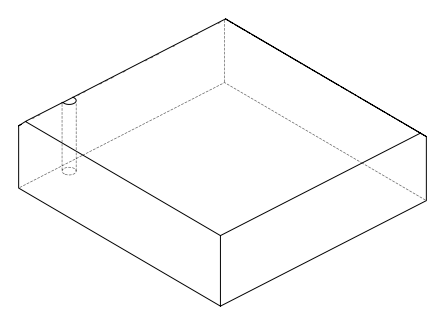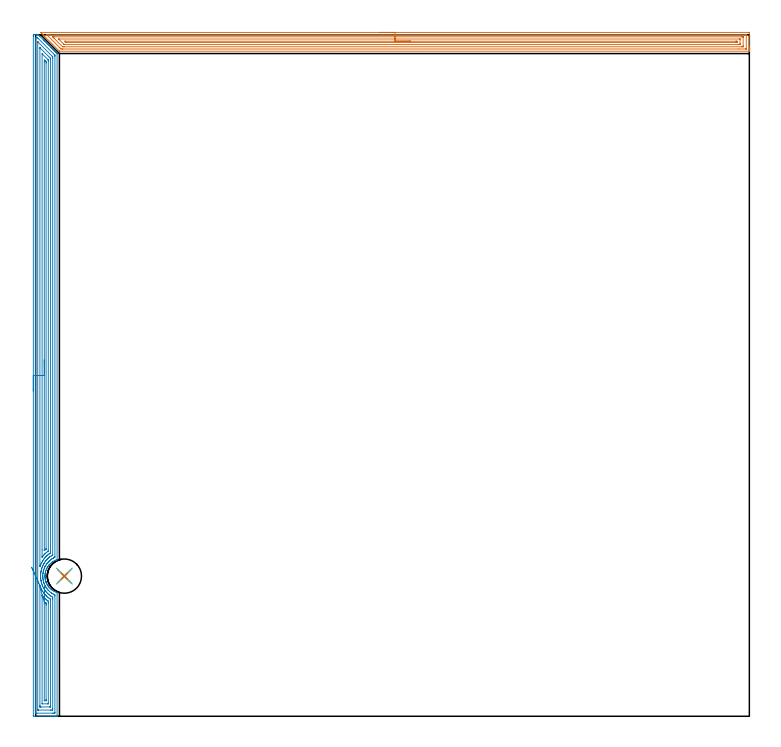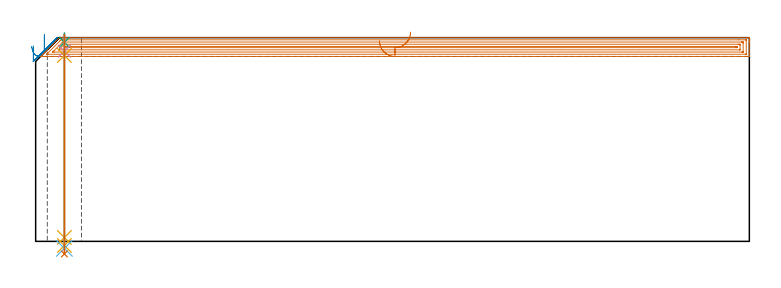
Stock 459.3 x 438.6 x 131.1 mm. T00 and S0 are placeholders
(PLAN: 7 operations, 5 tool changes, 40.9 min)
(1 AREA_MILL | FG_CHAMFER_SURFACE | UGT0205_001 | 18.21 min | 33604 mm3)
(2 AREA_MILL_1 | FG_CHAMFER_SURFACE_1 | UGT0205_001 | 20.9 min | 50537 mm3)
(3 SPOT_DRILL | STEP1HOLE | NXT0321_9005460120000 | 0.05 min | 165 mm3)
(4 DRILL_BLIND_HOLE_INTO_CENTER | STEP1HOLE | NXT0301_029 | 0.04 min | 144 mm3)
(5 GUN_DRILL_THROUGH_HOLE | STEP1HOLE | UGT0307_001 | 0.58 min | 2362 mm3)
(6 SPADE_DRILL_TO_ENLARGE_THROUGH_HOLE | STEP1HOLE | UGT0306_004 | 0.55 min | 15981 mm3)
(7 DRILL_TO_ENLARGE_THROUGH_HOLE | STEP1HOLE | UGT0301_053 | 0.57 min | 30714 mm3)
(TOOL UGT0205_001 | Chamfer Mill 20 x 3 x 45 deg. | D20 FL50 Z2)
(TOOL NXT0321_9005460120000 | NC Spot Drill, 142deg, 12mm, Carbide, Uncoated | D12 PA142 FL30 Z2)
(TOOL NXT0301_029 | Carbide Drill 5.8mm [860.1-0580-017A1-MM 2214] | D5.8 PA140 FL28 Z2)
(TOOL UGT0307_001 | Gun Drill 5 mm | D5 PA130 FL24 Z1)
(TOOL UGT0306_004 | Spade Drill 13.5mm | D13.5 PA132 FL10 Z2)
(TOOL UGT0301_053 | Twist Drill 22 mm | D22 PA118 FL150 Z2)
(OP 1 AREA_MILL)
G17 G21 G94 G90
T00 M6
G54
G17 G0 G90 X221.25 Y440.1 S1061 M3
G43 Z141.1 H0
Z129.
G94 G1 X221.288 Z128.128 F250.
X221.402 Z127.263
X221.591 Z126.412
X221.853 Z125.58
X222.187 Z124.774
X222.59 Z124.
X223.059 Z123.264
X223.59 Z122.572
X224.179 Z121.929
X224.822 Z121.34
X225.514 Z120.808
X226.25 Z120.34
X227.024 Z119.937
X227.83 Z119.603
X228.662 Z119.341
X229.514 Z119.152
X230.379 Z119.038
X231.25 Z119.
X458.678
X459.208 Y440.094 Z119.004
X459.29 Y440.092 Z119.006
X459.3 Y440.004 Z119.093
Y430.987 Z128.107
Y430.455 Z128.642
Y430.112 Z128.984
Y429.58 Z129.516
Y429.237 Z129.858
Y428.283 Z130.816
X459.297 Y428.139 Z130.953
X459.29 Y428.002 Z131.089
X459.125 Y428. Z131.1
X15.439
X15.305 Y428.003 Z131.089
X15.216 Y428.082 Z131.014
X11. Y432.3 Z126.8
X5.882 Y437.417 Z121.681
X5.748 Y437.55 Z121.546
X5.609 Y437.69 Z121.408
X5.454 Y437.845 Z121.252
X5.31 Y437.988 Z121.108
X5.163 Y438.137 Z120.961
X5.025 Y438.274 Z120.824
X4.872 Y438.425 Z120.67
X4.716 Y438.583 Z120.514
X4.597 Y438.702 Z120.395
X4.435 Y438.863 Z120.232
X4.269 Y439.03 Z120.068
X3.206 Y440.094 Z119.004
X3.209 Y440.096 Z119.002
X3.327 Y440.1 Z119.
X3.375
X231.25
Y438.686 Z120.414
X456.891
X457.073 Y438.685 Z120.415
X457.244 Y438.681 Z120.419
X457.281 Y438.679 Z120.421
X457.29 Y438.66 Z120.44
X457.294 Y438.629 Z120.471
X457.299 Y438.463 Z120.637
Y429.712 Z129.388
X457.296 Y429.578 Z129.522
X457.29 Y429.472 Z129.628
X457.283 Y429.421 Z129.679
X457.246 Y429.419 Z129.681
X456.891 Y429.415 Z129.685
X452.575 Y429.414 Z129.686
X17.227 Y429.415 Z129.685
X17.044 Y429.416 Z129.684
X16.333 Y429.424 Z129.676
X15.639 Y430.112 Z128.988
X15.439 Y430.311 Z128.789
X7.762 Y437.988 Z121.112
X7.397 Y438.355 Z120.745
X7.135 Y438.627 Z120.473
X7.089 Y438.679 Z120.421
X7.18 Y438.682 Z120.418
X7.397 Y438.685 Z120.415
X7.578 Y438.686 Z120.414
X8.29
X231.25
Y437.272 Z121.828
X454.21
X454.943 Y437.27 Z121.83
X455.104 Y437.268 Z121.832
X455.264 Y437.265 Z121.835
X455.291 Y437.257 Z121.843
X455.294 Y437.228 Z121.872
X455.298 Y437.177 Z121.923
X455.299 Y437.113 Z121.987
X455.3 Y436.92 Z122.18
Y431.67 Z127.43
X455.297 Y430.987 Z128.113
X455.294 Y430.891 Z128.209
X455.29 Y430.845 Z128.255
X455.282 Y430.835 Z128.265
X455.261 Y430.833 Z128.267
X455.104 Y430.831 Z128.269
X454.372 Y430.829 Z128.271
X454.21 Y430.828 Z128.272
X18.282 Y430.829 Z128.271
X18.12 Y430.83 Z128.27
X17.381 Y430.836 Z128.264
X17.227 Y430.974 Z128.126
X17.212 Y430.987 Z128.113
X11.865 Y436.334 Z122.766
X11.09 Y437.113 Z121.987
X10.971 Y437.237 Z121.863
X10.959 Y437.265 Z121.835
X11.865 Y437.271 Z121.829
X231.25 Y437.272 Z121.828
Y435.857 Z123.243
X453.156
X453.211 Y435.856 Z123.244
X453.269 Y435.853 Z123.247
X453.284 Y435.851 Z123.249
X453.29 Y435.838 Z123.262
X453.293 Y435.789 Z123.311
X453.3 Y435.379 Z123.721
Y432.753 Z126.347
Y432.737 Z126.363
X453.292 Y432.308 Z126.792
X453.29 Y432.26 Z126.84
X453.23 Y432.25 Z126.85
X453.096 Y432.246 Z126.854
X452.927 Y432.244 Z126.856
X452.423 Y432.243 Z126.857
X452.034
X18.624 Y432.244 Z126.856
X18.499 Y432.246 Z126.854
X18.438 Y432.249 Z126.851
X18.408 Y432.253 Z126.847
X18.344 Y432.313 Z126.787
X18.12 Y432.53 Z126.57
X15.286 Y435.363 Z123.737
X15.141 Y435.51 Z123.59
X14.869 Y435.79 Z123.31
X14.809 Y435.853 Z123.247
X14.819 Y435.854 Z123.246
X14.862 Y435.856 Z123.244
X14.934 Y435.857 Z123.243
X231.25
Y434.443 Z124.657
X450.681
X451.07 Y434.441 Z124.659
X451.265 Y434.438 Z124.662
X451.283 Y434.437 Z124.663
X451.29 Y434.428 Z124.672
X451.295 Y434.392 Z124.708
X451.298 Y434.34 Z124.76
X451.299 Y433.838 Z125.262
X451.294 Y433.725 Z125.375
X451.29 Y433.68 Z125.42
X451.281 Y433.664 Z125.436
X451.237 Y433.662 Z125.438
X451.037 Y433.659 Z125.441
X450.635 Y433.657 Z125.443
X450.59
X19.861 Y433.658 Z125.442
X19.466 Y433.664 Z125.436
X19.26 Y433.85 Z125.25
X19.014 Y434.088 Z125.012
X18.78 Y434.327 Z124.773
X18.675 Y434.436 Z124.664
X19.014 Y434.442 Z124.658
X19.06 Y434.443 Z124.657
X231.25
X232.122 Z124.695
X232.987 Z124.809
X233.838 Z124.998
X234.67 Z125.26
X235.476 Z125.594
X236.25 Z125.997
X236.986 Z126.465
X237.678 Z126.996
X238.321 Z127.586
X238.911 Z128.229
X239.442 Z128.921
X239.91 Z129.657
X240.313 Z130.431
X240.647 Z131.237
X240.909 Z132.069
X241.098 Z132.92
X241.212 Z133.785
X241.25 Z134.657
G0 Z141.1
M5
M2
(OP 2 AREA_MILL_1)
G17 G21 G94 G90
T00 M6
G54
G17 G0 G90 X-1.5 Y209.3 S1061 M3
G43 Z141.1 H0
Z125.8
G94 G1 Y209.338 Z124.928 F250.
Y209.452 Z124.063
Y209.641 Z123.212
Y209.903 Z122.38
Y210.237 Z121.574
Y210.64 Z120.8
Y211.108 Z120.064
Y211.64 Z119.372
Y212.229 Z118.729
Y212.872 Z118.14
Y213.564 Z117.608
Y214.3 Z117.14
Y215.074 Z116.737
Y215.88 Z116.403
Y216.712 Z116.141
Y217.564 Z115.952
Y218.428 Z115.838
Y219.3 Z115.8
Y437.622
X-1.499 Y437.968 Z115.801
X-1.493 Y438.51 Z115.803
X-1.49 Y438.592 Z115.805
X-0.955 Y438.6 Z116.339
X-0.434 Z116.863
X-0.067 Z117.229
X1.344 Y438.599 Z118.638
X1.701 Y438.59 Z119.
X1.709 Y438.585 Z119.009
X1.886 Y438.415 Z119.183
X2.597 Y437.703 Z119.897
X5.112 Y435.188 Z122.412
X5.262 Y435.039 Z122.559
X5.314 Y434.987 Z122.612
X5.982 Y434.318 Z123.282
X6.15 Y434.151 Z123.447
X6.208 Y434.093 Z123.506
X6.852 Y433.448 Z124.152
X7.038 Y433.263 Z124.335
X7.722 Y432.578 Z125.022
X7.926 Y432.375 Z125.223
X8.592 Y431.708 Z125.892
X8.814 Y431.487 Z126.111
X9.462 Y430.838 Z126.762
X9.703 Y430.599 Z126.999
X9.785 Y430.515 Z127.084
X9.915 Y430.385 Z127.214
X9.999 Y430.303 Z127.295
X10.083 Y430.217 Z127.383
X10.209 Y430.091 Z127.508
X10.295 Y430.007 Z127.591
X10.381 Y429.919 Z127.681
X10.503 Y429.797 Z127.802
X10.591 Y429.711 Z127.887
X10.679 Y429.621 Z127.979
X10.797 Y429.503 Z128.096
X10.887 Y429.415 Z128.183
X10.978 Y429.323 Z128.277
X11.091 Y429.209 Z128.39
X11.183 Y429.119 Z128.479
X11.276 Y429.025 Z128.575
X11.385 Y428.915 Z128.684
X11.479 Y428.823 Z128.775
X11.574 Y428.726 Z128.873
X11.679 Y428.621 Z128.979
X11.775 Y428.527 Z129.071
X11.872 Y428.428 Z129.171
X11.973 Y428.327 Z129.273
X12.071 Y428.231 Z129.367
X12.17 Y428.13 Z129.469
X12.267 Y428.033 Z129.567
X12.367 Y427.935 Z129.663
X12.468 Y427.832 Z129.768
X12.561 Y427.739 Z129.861
X12.663 Y427.639 Z129.959
X12.766 Y427.534 Z130.066
X12.855 Y427.445 Z130.155
X12.959 Y427.343 Z130.255
X13.064 Y427.236 Z130.364
X13.699 Y426.602 Z130.997
X13.754 Y426.545 Z131.049
X13.797 Y426.495 Z131.089
X13.8 Y426.341 Z131.1
Y100.799
X13.796 Y100.733 Z131.09
X13.751 Y100.711 Z131.046
X13.645 Y100.672 Z130.942
X13.403 Y100.589 Z130.698
X13.255 Y100.534 Z130.548
X13.094 Y100.474 Z130.391
X12.952 Y100.422 Z130.251
X12.829 Y100.37 Z130.129
X12.508 Y100.234 Z129.807
X12.367 Y100.169 Z129.666
X12.068 Y100.029 Z129.368
X11.925 Y99.956 Z129.224
X11.185 Y99.528 Z128.484
X10.833 Y99.303 Z128.131
X10.591 Y99.134 Z127.887
X10.488 Y99.062 Z127.784
X10.302 Y98.919 Z127.599
X9.854 Y98.551 Z127.153
X9.703 Y98.418 Z127.002
X9.418 Y98.168 Z126.718
X9.143 Y97.884 Z126.443
X8.992 Y97.727 Z126.291
X8.682 Y97.387 Z125.982
X8.581 Y97.274 Z125.88
X8.534 Y97.219 Z125.833
X8.518 Y97.198 Z125.817
X8.416 Y97.067 Z125.716
X8.212 Y96.804 Z125.511
X7.906 Y96.38 Z125.204
X7.651 Y95.989 Z124.949
X7.588 Y95.88 Z124.886
X7.36 Y95.486 Z124.66
X7.332 Y95.433 Z124.632
X7.133 Y95.042 Z124.429
X6.912 Y94.572 Z124.212
X6.767 Y94.227 Z124.066
X6.58 Y93.699 Z123.877
X6.442 Y93.253 Z123.737
X6.427 Y93.197 Z123.721
X6.372 Y92.999 Z123.671
X6.357 Y92.943 Z123.656
X6.322 Y92.805 Z123.617
X6.311 Y92.75 Z123.603
X6.222 Y92.358 Z123.519
X6.15 Y91.963 Z123.449
X6.141 Y91.911 Z123.439
X6.135 Y91.855 Z123.431
X6.081 Y91.464 Z123.377
X6.038 Y91.017 Z123.334
X6.013 Y90.57 Z123.31
X6.009 Y90.285 Z123.303
X6.007 Y90.162 Z123.304
Y90.123 Z123.303
X6.009 Y90.067 Z123.304
X6.018 Y89.676 Z123.316
X6.028 Y89.542 Z123.325
X6.05 Y89.229 Z123.345
X6.098 Y88.781 Z123.395
X6.15 Y88.433 Z123.448
X6.166 Y88.335 Z123.462
X6.177 Y88.278 Z123.472
X6.251 Y87.887 Z123.55
X6.324 Y87.577 Z123.624
X6.356 Y87.441 Z123.656
X6.484 Y86.992 Z123.783
X6.539 Y86.824 Z123.838
X6.631 Y86.547 Z123.926
X6.652 Y86.489 Z123.946
X6.719 Y86.3 Z124.019
X6.742 Y86.239 Z124.042
X6.767 Y86.172 Z124.066
X6.824 Y86.042 Z124.12
X6.971 Y85.696 Z124.271
X6.99 Y85.653 Z124.289
X7.082 Y85.463 Z124.381
X7.209 Y85.203 Z124.506
X7.239 Y85.148 Z124.535
X7.445 Y84.759 Z124.745
X7.657 Y84.403 Z124.955
X7.926 Y83.999 Z125.223
X8.015 Y83.865 Z125.314
X8.057 Y83.806 Z125.357
X8.109 Y83.736 Z125.409
X8.222 Y83.585 Z125.518
X8.269 Y83.52 Z125.567
X8.278 Y83.508 Z125.577
X8.487 Y83.242 Z125.787
X8.534 Y83.182 Z125.833
X8.712 Y82.971 Z126.012
X9.059 Y82.597 Z126.358
X9.418 Y82.235 Z126.716
X9.587 Y82.077 Z126.887
X9.703 Y81.978 Z127.002
X9.941 Y81.774 Z127.239
X10.301 Y81.483 Z127.6
X10.591 Y81.269 Z127.887
X10.706 Y81.183 Z128.004
X10.793 Y81.123 Z128.093
X10.823 Y81.103 Z128.122
X10.944 Y81.022 Z128.241
X11.035 Y80.965 Z128.329
X11.187 Y80.868 Z128.482
X11.623 Y80.611 Z128.922
X12.068 Y80.371 Z129.367
X12.234 Y80.289 Z129.533
X12.367 Y80.229 Z129.667
X12.591 Y80.128 Z129.891
X12.952 Y79.978 Z130.251
X13.485 Y79.782 Z130.784
X13.794 Y79.677 Z131.092
X13.8 Y79.334 Z131.1
Y0.185
X13.797 Y0.01 Z131.088
X13.76 Y0.008 Z131.052
X13.35 Y0. Z130.649
X13.101 Z130.401
X12.367 Z129.662
X11.112 Z128.409
X9.703 Z126.998
X-1.216 Y0.001 Z116.081
X-1.492 Y0.01 Z115.806
X-1.499 Y0.286 Z115.799
Y0.302
X-1.5 Y219.3 Z115.8
X-0.086 Z117.214
X-0.085 Y436.179 Z117.215
Y436.197
X-0.067 Y436.59 Z117.233
X0.407 Y436.597 Z117.707
X0.821 Y436.594 Z118.121
X1.237 Y436.59 Z118.537
X1.67 Y436.179 Z118.97
X1.709 Y436.141 Z119.009
X11.489 Y426.362 Z128.789
X12.367 Y425.478 Z129.667
X12.375 Y425.464 Z129.675
X12.381 Y425.447 Z129.681
X12.383 Y425.431 Z129.683
X12.386 Y424.553 Z129.686
X12.385 Y102.588 Z129.685
Y102.57
X12.367 Y102.273 Z129.667
X11.976 Y102.087 Z129.276
X11.479 Y101.847 Z128.779
X11.377 Y101.795 Z128.677
X11.193 Y101.693 Z128.493
X10.813 Y101.469 Z128.113
X10.591 Y101.333 Z127.891
X10.266 Y101.125 Z127.566
X9.786 Y100.799 Z127.086
X9.738 Y100.763 Z127.038
X9.703 Y100.734 Z127.003
X9.252 Y100.359 Z126.552
X8.814 Y99.991 Z126.114
X8.769 Y99.951 Z126.069
X8.718 Y99.905 Z126.018
X8.325 Y99.503 Z125.625
X7.926 Y99.087 Z125.226
X7.89 Y99.047 Z125.19
X7.857 Y99.01 Z125.157
X7.485 Y98.56 Z124.785
X7.14 Y98.116 Z124.44
X7.097 Y98.057 Z124.397
X7.038 Y97.974 Z124.338
X6.737 Y97.525 Z124.037
X6.545 Y97.222 Z123.845
X6.4 Y96.97 Z123.7
X6.15 Y96.528 Z123.45
X6.08 Y96.397 Z123.38
X6.045 Y96.327 Z123.345
X5.94 Y96.116 Z123.24
X5.636 Y95.433 Z122.936
X5.526 Y95.167 Z122.826
X5.287 Y94.513 Z122.587
X5.262 Y94.431 Z122.562
X5.087 Y93.821 Z122.387
X5.04 Y93.644 Z122.34
X4.911 Y93.103 Z122.211
X4.839 Y92.75 Z122.139
X4.768 Y92.353 Z122.068
X4.699 Y91.855 Z121.999
X4.668 Y91.559 Z121.968
X4.602 Y90.731 Z121.902
X4.598 Y90.067 Z121.898
X4.604 Y89.834 Z121.904
X4.635 Y89.172 Z121.935
X4.644 Y89.036 Z121.944
X4.658 Y88.886 Z121.958
X4.734 Y88.278 Z122.034
X4.799 Y87.85 Z122.099
X4.889 Y87.384 Z122.189
X5.048 Y86.705 Z122.348
X5.108 Y86.489 Z122.408
X5.262 Y85.972 Z122.562
X5.39 Y85.595 Z122.69
X5.463 Y85.392 Z122.763
X5.752 Y84.701 Z123.052
X6.15 Y83.869 Z123.45
X6.182 Y83.806 Z123.482
X6.219 Y83.737 Z123.519
X6.552 Y83.166 Z123.852
X6.716 Y82.912 Z124.016
X7.038 Y82.431 Z124.338
X7.345 Y82.018 Z124.645
X7.601 Y81.693 Z124.901
X7.926 Y81.316 Z125.226
X8.103 Y81.123 Z125.403
X8.814 Y80.414 Z126.114
X9.024 Y80.229 Z126.324
X9.703 Y79.68 Z127.003
X10.174 Y79.335 Z127.474
X10.591 Y79.063 Z127.891
X11.246 Y78.675 Z128.546
X11.479 Y78.551 Z128.779
X11.693 Y78.44 Z128.993
X12.367 Y78.126 Z129.667
X12.385 Y77.546 Z129.685
Y77.527
Y2.421
Y2.403
X12.367 Y2.01 Z129.667
X11.894 Y2.003 Z129.194
X11.479 Y2.001 Z128.779
X11.008 Y2. Z128.308
X0.821 Y2.001 Z118.121
X0.348 Y2.003 Z117.648
X-0.067 Y2.01 Z117.233
X-0.085 Y2.421 Z117.215
Y2.439
X-0.086 Y219.3 Z117.214
X1.328 Z118.628
X1.329 Y433.88 Z118.629
X1.33 Y434.008 Z118.63
X1.332 Y434.053 Z118.632
X1.333 Y434.054 Z118.633
X1.341 Y434.05 Z118.641
X1.388 Y434.008 Z118.688
X1.516 Y433.883 Z118.816
X10.591 Y424.81 Z127.891
X10.847 Y424.553 Z128.147
X10.932 Y424.461 Z128.232
X10.96 Y424.429 Z128.26
X10.965 Y424.407 Z128.265
X10.967 Y424.361 Z128.267
X10.971 Y424.17 Z128.271
Y423.658
X10.972 Y423.275 Z128.272
X10.971 Y103.993 Z128.271
X10.97 Y103.865 Z128.27
X10.967 Y103.763 Z128.267
X10.965 Y103.735 Z128.265
X10.956 Y103.724 Z128.256
X10.926 Y103.704 Z128.226
X10.591 Y103.506 Z127.891
X10.549 Y103.482 Z127.849
X10.02 Y103.162 Z127.32
X9.703 Y102.96 Z127.003
X9.48 Y102.812 Z126.78
X9.158 Y102.588 Z126.458
X8.964 Y102.437 Z126.264
X8.814 Y102.317 Z126.114
X8.476 Y102.034 Z125.776
X8.072 Y101.693 Z125.372
X7.995 Y101.624 Z125.295
X7.926 Y101.558 Z125.226
X7.55 Y101.178 Z124.85
X7.182 Y100.799 Z124.482
X7.113 Y100.724 Z124.413
X7.038 Y100.639 Z124.338
X6.703 Y100.242 Z124.003
X6.426 Y99.905 Z123.726
X6.306 Y99.748 Z123.606
X6.15 Y99.539 Z123.45
X5.932 Y99.229 Z123.232
X5.783 Y99.01 Z123.083
X5.578 Y98.692 Z122.878
X5.262 Y98.173 Z122.562
X5.241 Y98.137 Z122.541
X5.23 Y98.116 Z122.53
X4.933 Y97.552 Z122.233
X4.767 Y97.222 Z122.067
X4.642 Y96.951 Z121.942
X4.374 Y96.36 Z121.674
X4.364 Y96.337 Z121.664
X4.36 Y96.327 Z121.66
X4.126 Y95.682 Z121.426
X4.038 Y95.433 Z121.338
X3.906 Y95.009 Z121.206
X3.767 Y94.538 Z121.067
X3.707 Y94.315 Z121.007
X3.544 Y93.644 Z120.844
X3.533 Y93.596 Z120.833
X3.486 Y93.363 Z120.786
X3.394 Y92.842 Z120.694
X3.38 Y92.75 Z120.68
X3.29 Y92.052 Z120.59
X3.269 Y91.855 Z120.569
X3.22 Y91.229 Z120.52
X3.203 Y90.961 Z120.503
X3.188 Y90.366 Z120.488
X3.184 Y90.067 Z120.484
X3.206 Y89.454 Z120.506
X3.22 Y89.172 Z120.52
X3.274 Y88.492 Z120.574
X3.299 Y88.278 Z120.599
X3.406 Y87.464 Z120.706
X3.42 Y87.384 Z120.72
X3.486 Y87.029 Z120.786
X3.605 Y86.489 Z120.905
X3.641 Y86.333 Z120.941
X3.749 Y85.917 Z121.049
X3.842 Y85.595 Z121.142
X3.998 Y85.079 Z121.298
X4.127 Y84.701 Z121.427
X4.374 Y84.06 Z121.674
X4.478 Y83.806 Z121.778
X4.555 Y83.624 Z121.855
X4.903 Y82.912 Z122.203
X5.023 Y82.672 Z122.323
X5.262 Y82.234 Z122.562
X5.386 Y82.018 Z122.686
X5.572 Y81.706 Z122.872
X5.967 Y81.123 Z123.267
X6.15 Y80.865 Z123.45
X6.636 Y80.229 Z123.936
X7.038 Y79.759 Z124.338
X7.444 Y79.335 Z124.744
X7.926 Y78.852 Z125.226
X8.39 Y78.44 Z125.69
X8.814 Y78.095 Z126.114
X9.536 Y77.546 Z126.836
X9.703 Y77.433 Z127.003
X10.027 Y77.219 Z127.327
X10.591 Y76.881 Z127.891
X10.964 Y76.652 Z128.264
X10.968 Y76.271 Z128.268
X10.971 Y75.757 Z128.271
Y75.374
Y5.104
X10.97 Y4.721 Z128.27
X10.967 Y4.209 Z128.267
X10.965 Y4.027 Z128.265
X10.79 Y4.009 Z128.09
X10.591 Y4.004 Z127.891
X9.91 Y4. Z127.21
X9.703 Z127.003
X1.917 Z119.217
X1.709 Y4.001 Z119.009
X1.501 Y4.005 Z118.801
X1.364 Y4.01 Z118.664
X1.334 Y4.017 Z118.634
X1.333 Y4.036 Z118.633
X1.331 Y4.082 Z118.631
X1.329 Y4.209 Z118.629
X1.328 Y219.3 Z118.628
X2.743 Z120.043
Y429.772
X2.744 Y429.919 Z120.044
X2.748 Y430.142 Z120.048
X2.749 Y430.183 Z120.049
X2.774 Y430.165 Z120.074
X2.815 Y430.128 Z120.115
X3.031 Y429.919 Z120.331
X8.814 Y424.136 Z126.114
X9.289 Y423.658 Z126.589
X9.45 Y423.49 Z126.75
X9.55 Y423.373 Z126.85
X9.552 Y423.284 Z126.852
X9.557 Y422.911 Z126.857
Y106.165
X9.556 Y105.418 Z126.856
X9.554 Y105.271 Z126.854
X9.55 Y105.09 Z126.85
X9.4 Y104.983 Z126.7
X9.223 Y104.859 Z126.523
X8.814 Y104.58 Z126.114
X8.694 Y104.497 Z125.994
X8.525 Y104.376 Z125.825
X8.189 Y104.112 Z125.489
X7.926 Y103.899 Z125.226
X7.699 Y103.71 Z124.999
X7.431 Y103.482 Z124.731
X7.225 Y103.294 Z124.525
X7.038 Y103.117 Z124.338
X6.774 Y102.854 Z124.074
X6.513 Y102.588 Z123.813
X6.337 Y102.399 Z123.637
X6.15 Y102.192 Z123.45
X5.919 Y101.926 Z123.219
X5.723 Y101.693 Z123.023
X5.518 Y101.435 Z122.818
X5.262 Y101.105 Z122.562
X5.132 Y100.93 Z122.432
X5.039 Y100.799 Z122.339
X4.769 Y100.401 Z122.069
X4.444 Y99.905 Z121.744
X4.417 Y99.861 Z121.717
X4.374 Y99.787 Z121.674
X4.094 Y99.292 Z121.394
X3.939 Y99.01 Z121.239
X3.781 Y98.712 Z121.081
X3.486 Y98.118 Z120.786
X3.294 Y97.684 Z120.594
X3.213 Y97.496 Z120.513
X3.1 Y97.222 Z120.4
X3.027 Y97.035 Z120.327
X2.96 Y96.857 Z120.26
X2.762 Y96.327 Z120.062
X2.76 Z120.06
X2.75 Z120.05
X2.743 Y97.222 Z120.043
Y219.3
X4.157 Z121.457
X4.158 Y426.342 Z121.458
X4.16 Z121.46
X7.737 Y422.764 Z125.037
X7.926 Y422.571 Z125.226
X8.097 Y422.392 Z125.397
X8.136 Y422.346 Z125.436
X8.139 Y422.234 Z125.439
X8.141 Y422.088 Z125.441
X8.143 Y421.87 Z125.443
Y421.651
Y106.841
X8.141 Y106.623 Z125.441
X8.139 Y106.477 Z125.439
X8.136 Y106.365 Z125.436
X8.105 Y106.33 Z125.405
X7.926 Y106.194 Z125.226
X7.887 Y106.165 Z125.187
X7.414 Y105.787 Z124.714
X7.038 Y105.482 Z124.338
X6.923 Y105.386 Z124.223
X6.788 Y105.271 Z124.088
X6.451 Y104.967 Z123.751
X6.15 Y104.681 Z123.45
X5.997 Y104.531 Z123.297
X5.845 Y104.376 Z123.145
X5.561 Y104.075 Z122.861
X5.262 Y103.75 Z122.562
X5.136 Y103.609 Z122.436
X5.028 Y103.482 Z122.328
X4.734 Y103.12 Z122.034
X4.374 Y102.672 Z121.674
X4.337 Y102.625 Z121.637
X4.245 Y102.505 Z121.545
X4.216 Y102.47 Z121.516
X4.172 Y102.418 Z121.472
X4.164 Y102.477 Z121.464
X4.16 Y102.588 Z121.46
X4.158 Y102.678 Z121.458
X4.157 Y107.101 Z121.457
Y219.3
X5.571 Z122.871
X5.572 Y421.558 Z122.872
X5.574 Y421.87 Z122.874
X5.578 Y422.446 Z122.878
X6.15 Y421.9 Z123.45
X6.181 Y421.87 Z123.481
X6.722 Y421.294 Z124.022
X6.725 Y420.975 Z124.025
X6.728 Y420.393 Z124.028
Y107.954
X6.727 Y107.662 Z124.027
X6.724 Y107.59 Z124.024
X6.722 Y107.558 Z124.022
X6.706 Y107.538 Z124.006
X6.63 Y107.471 Z123.93
X6.147 Y107.062 Z123.447
X5.672 Y106.646 Z122.972
X5.634 Y106.614 Z122.934
X5.585 Y106.576 Z122.885
X5.577 Y106.573 Z122.877
X5.575 Y106.591 Z122.875
X5.573 Y106.624 Z122.873
X5.571 Y106.748 Z122.871
Y219.3
Y220.172 Z122.909
Y221.036 Z123.023
Y221.888 Z123.212
Y222.72 Z123.474
Y223.526 Z123.808
Y224.3 Z124.211
Y225.036 Z124.68
Y225.728 Z125.211
Y226.371 Z125.8
Y226.96 Z126.443
Y227.492 Z127.135
Y227.96 Z127.871
Y228.363 Z128.645
Y228.697 Z129.451
Y228.959 Z130.283
Y229.148 Z131.135
Y229.262 Z132.
Y229.3 Z132.871
G0 Z141.1
X-2.616 Y95.919
Z125.496
G1 X-2.466 Y95.585 Z124.704
X-2.287 Y95.189 Z123.947
X-2.082 Y94.735 Z123.231
X-1.852 Y94.225 Z122.562
X-1.599 Y93.664 Z121.943
X-1.325 Y93.057 Z121.381
X-1.032 Y92.406 Z120.878
X-0.722 Y91.719 Z120.44
X-0.397 Y90.999 Z120.069
X-0.061 Y90.252 Z119.769
X0.285 Y89.485 Z119.541
X0.639 Y88.702 Z119.387
X0.996 Y87.91 Z119.309
X1.354 Y87.115 Z119.306
X1.712 Y86.322 Z119.38
X2.065 Y85.539 Z119.529
X2.412 Y84.77 Z119.753
X2.749 Y84.022 Z120.049
X2.846 Y83.806 Z120.146
X3.214 Y82.912 Z120.514
X3.331 Y82.635 Z120.631
X3.486 Y82.293 Z120.786
X3.617 Y82.018 Z120.917
X3.745 Y81.757 Z121.045
X4.086 Y81.123 Z121.386
X4.374 Y80.622 Z121.674
X4.62 Y80.229 Z121.92
X5.127 Y79.47 Z122.427
X5.228 Y79.335 Z122.528
X5.262 Y79.29 Z122.562
X5.633 Y78.817 Z122.933
X5.944 Y78.44 Z123.244
X6.15 Y78.203 Z123.45
X6.781 Y77.546 Z124.081
X7.038 Y77.291 Z124.338
X7.744 Y76.652 Z125.044
X7.844 Y76.568 Z125.144
X7.926 Y76.503 Z125.226
X8.577 Y75.996 Z125.877
X8.814 Y75.818 Z126.114
X8.898 Y75.757 Z126.198
X9.148 Y75.59 Z126.448
X9.389 Y75.428 Z126.689
X9.552 Y75.317 Z126.852
X9.553 Y75.311 Z126.853
X9.556 Y75.289 Z126.856
X9.557 Y75.196 Z126.857
Y75.009
Y6.892
X9.555 Y6.147 Z126.855
X9.552 Y6.038 Z126.852
X9.551 Y6.014 Z126.851
X9.533 Y6.01 Z126.833
X9.479 Y6.006 Z126.779
X9.257 Y6.002 Z126.557
X8.814 Y6. Z126.114
X3.486 Z120.786
X3.042 Y6.002 Z120.342
X2.821 Y6.005 Z120.121
X2.767 Y6.01 Z120.067
X2.749 Y6.013 Z120.049
X2.748 Y6.031 Z120.048
X2.745 Y6.104 Z120.045
X2.743 Y6.746 Z120.043
Y6.892
Y83.223
X2.744 Y83.659 Z120.044
X2.749 Y84.022 Z120.049
X4.164 Y77.962 Z121.464
X4.374 Y77.719 Z121.674
X5.152 Y76.762 Z122.452
X5.247 Y76.652 Z122.547
X5.262 Y76.635 Z122.562
X6.112 Y75.757 Z123.412
X6.15 Y75.721 Z123.45
X6.598 Y75.307 Z123.898
X7.038 Y74.919 Z124.338
X7.104 Y74.863 Z124.404
X7.926 Y74.216 Z125.226
X8.065 Y74.104 Z125.365
X8.136 Y74.036 Z125.436
X8.138 Y73.968 Z125.438
X8.142 Y73.752 Z125.442
X8.143 Y73.074 Z125.443
Y72.856
Y8.463
X8.14 Y8.245 Z125.44
X8.136 Y8.1 Z125.436
X8.131 Y8.01 Z125.431
X8.095 Y8.007 Z125.395
X7.926 Y8.002 Z125.226
X7.714 Y8. Z125.014
X4.161 Y8.001 Z121.461
X4.158 Y8.004 Z121.458
X4.157 Y8.005 Z121.457
Y76.87
X4.158 Y77.546 Z121.458
X4.159 Y77.762 Z121.459
X4.164 Y77.962 Z121.464
X5.578 Y73.834 Z122.878
X6.614 Y72.948 Z123.914
X6.722 Y72.85 Z124.022
X6.724 Y72.782 Z124.024
X6.727 Y72.493 Z124.027
X6.728 Y72.18 Z124.028
X6.729 Y71.597 Z124.029
Y10.781
X6.728 Y10.47 Z124.028
X6.725 Y10.178 Z124.025
X6.722 Y10.034 Z124.022
X6.718 Y10.01 Z124.018
X6.683 Y10.006 Z123.983
X6.615 Y10.002 Z123.915
X6.15 Y10.001 Z123.45
X5.727 Y10.002 Z123.027
X5.59 Y10.008 Z122.89
X5.578 Y10.01 Z122.878
X5.576 Y10.024 Z122.876
X5.573 Y10.068 Z122.873
X5.571 Y10.158 Z122.871
Y72.763
X5.572 Y73.074 Z122.872
X5.575 Y73.653 Z122.875
X5.578 Y73.834 Z122.878
X5.591 Y74.705 Z122.929
X5.604 Y75.568 Z123.056
X5.617 Y76.416 Z123.257
X5.629 Y77.244 Z123.532
X5.641 Y78.045 Z123.878
X5.652 Y78.813 Z124.292
X5.663 Y79.541 Z124.772
X5.673 Y80.225 Z125.313
X5.683 Y80.859 Z125.912
X5.692 Y81.439 Z126.564
X5.699 Y81.96 Z127.264
X5.706 Y82.417 Z128.007
X5.712 Y82.809 Z128.787
X5.717 Y83.13 Z129.597
X5.721 Y83.38 Z130.433
X5.723 Y83.556 Z131.288
X5.725 Y83.657 Z132.154
Y83.682 Z133.026
G0 Z141.1
M5
M2
(OP 3 SPOT_DRILL)
G17 G21 G94 G90
T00 M6
G54
G17 G0 G90 X18.5 Y90.2 S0 M3
G43 Z141.1 H0
G94 G81 G98 Z128.1 F250. R134.1
G80
M5
M2
(OP 4 DRILL_BLIND_HOLE_INTO_CENTER)
G17 G21 G94 G90
T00 M6
G54
G17 G0 G90 X18.5 Y90.2 S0 M3
G43 Z141.1 H1
G94 G81 G98 Z122.4 F250. R133.1
G80
M5
M2
(OP 5 GUN_DRILL_THROUGH_HOLE)
G17 G21 G94 G90
T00 M6
G54
G17 G0 G90 X18.5 Y90.2 M8
G43 Z141.1 H0
Z128.59
S716 M3
G94 G1 Z119.644 F125. M26
G4 X.084
Z2.5 F250.
G4 X.084
Z-2.666 F125.
G4 X.084
M5
M9
G0 Z128.59
Z141.1
M2
(OP 6 SPADE_DRILL_TO_ENLARGE_THROUGH_HOLE)
G17 G21 G94 G90
T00 M6
G54
G17 G0 G90 X18.5 Y90.2 S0 M3
G43 Z141.1 H0
G94 G73 G98 Z-4.505 F250. Q12.328 R133.1
G80
M5
M2
(OP 7 DRILL_TO_ENLARGE_THROUGH_HOLE)
G17 G21 G94 G90
T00 M6
G54
G17 G0 G90 X18.5 Y90.2 S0 M3
G43 Z141.1 H0
G94 G73 G98 Z-8.109 F250. Q19.887 R133.1
G80
M5
M2
